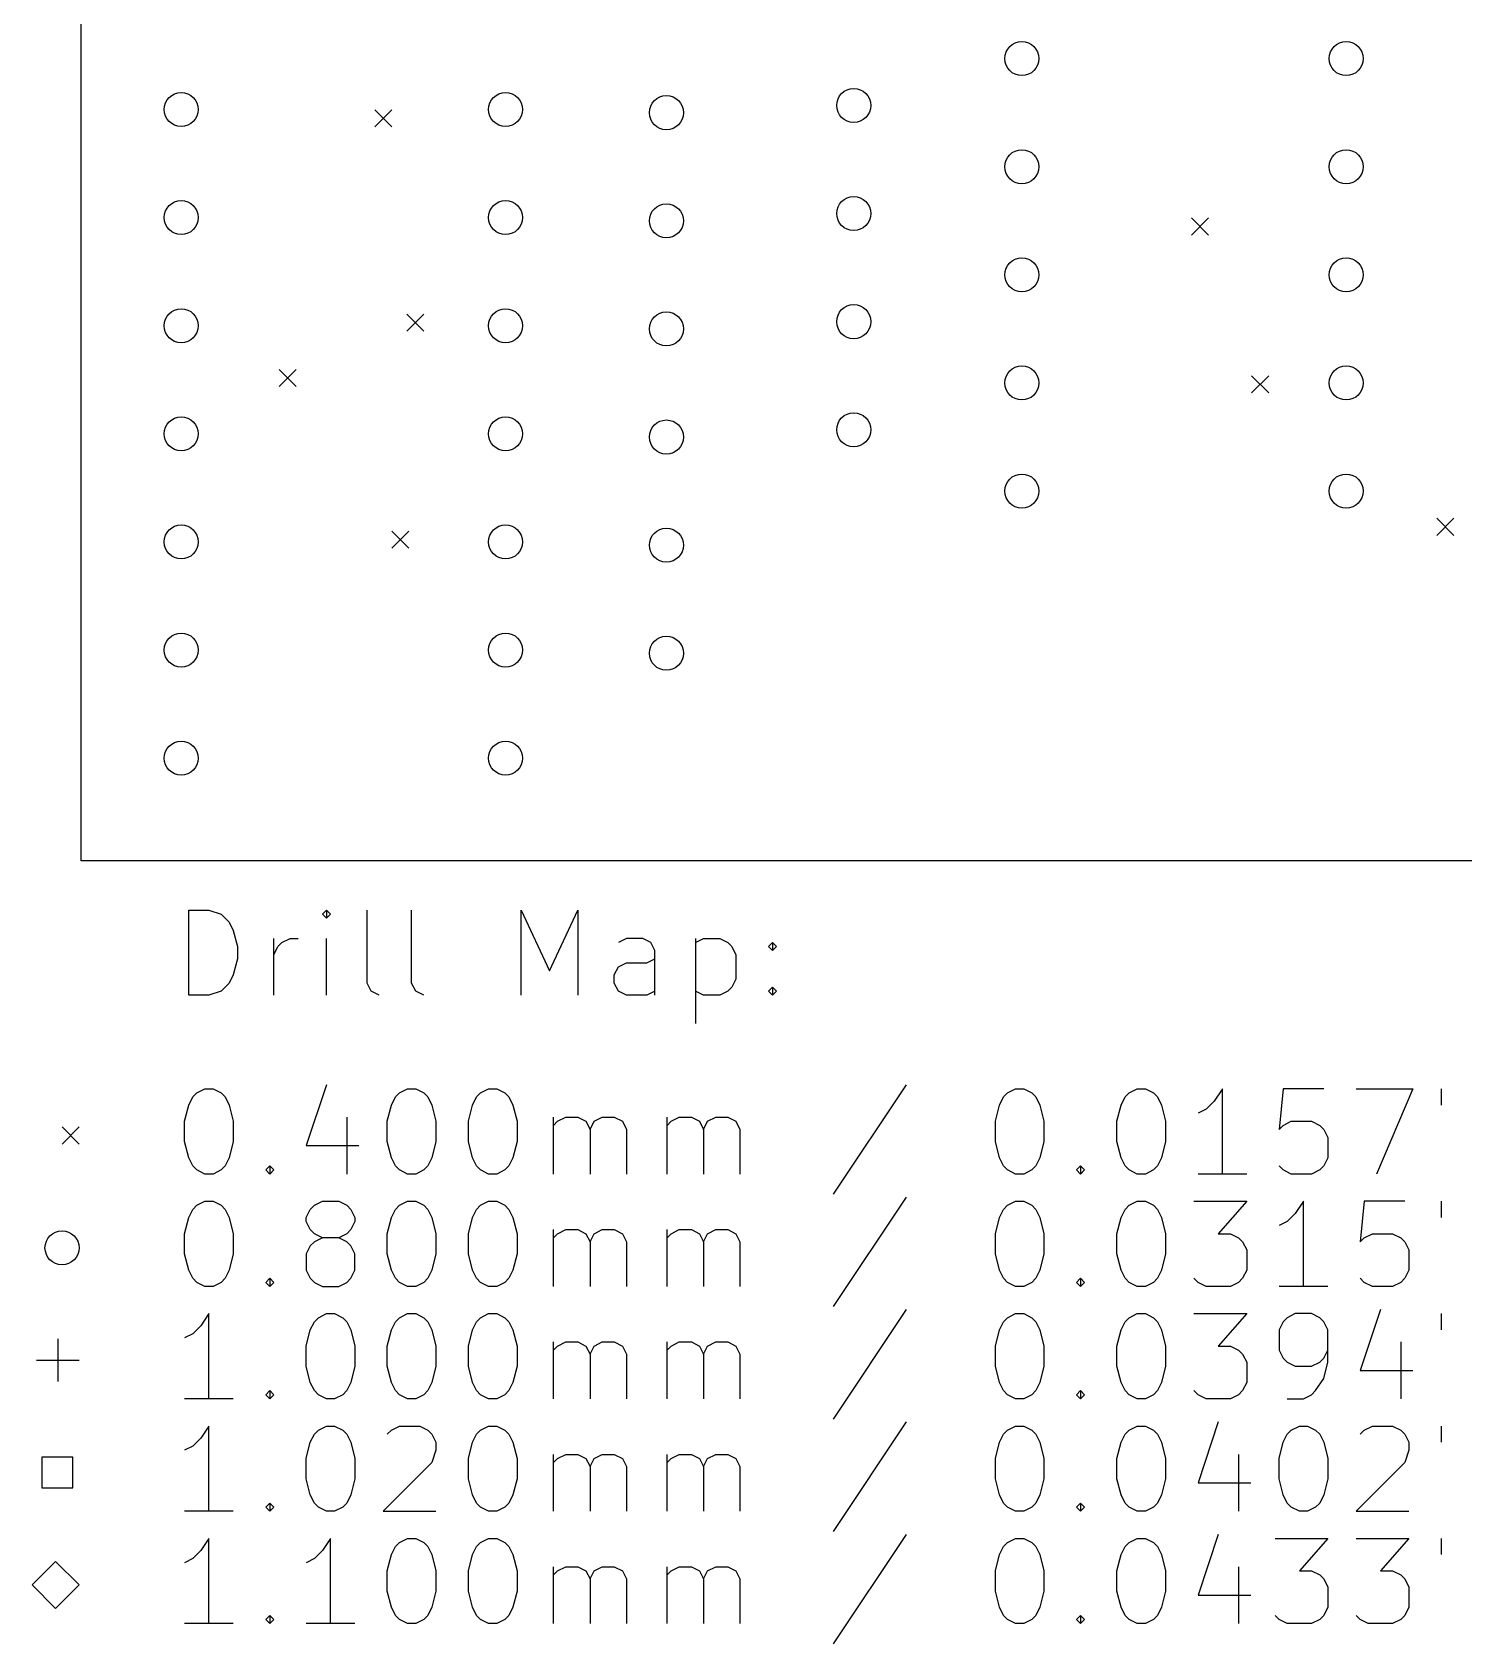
# Model space of a CAD drawing. Extents: x 79 to 212, y -156 to -79.
# Drawn here: x 78.85 to 112.48, y -155.69 to -117.83 of the extents above; entities that cross this region are included whole.
import ezdxf

# ---------------------------------------------------------------- set-up
doc = ezdxf.new("R2010")
doc.units = 0
doc.layers.add('BLACK', color=7, linetype='CONTINUOUS')

msp = doc.modelspace()

# ---------------------------------------------------------------- linework, layer by layer
at = {"layer": 'BLACK', "linetype": 'CONTINUOUS'}
for p, q in [((80, -137.3), (80, -79)), ((86.9, -119.65), (87.3, -120.05)), ((87.3, -119.65), (86.9, -120.05)), ((106.083, -122.194), (106.483, -122.594)), ((106.483, -122.194), (106.083, -122.594)), ((87.65, -124.45), (88.05, -124.85)), ((88.05, -124.45), (87.65, -124.85)), ((84.65, -125.75), (85.05, -126.15)), ((85.05, -125.75), (84.65, -126.15)), ((107.5, -125.9), (107.9, -126.3)), ((107.9, -125.9), (107.5, -126.3)), ((111.85, -129.25), (112.25, -129.65)), ((112.25, -129.25), (111.85, -129.65)), ((87.3, -129.55), (87.7, -129.95)), ((87.7, -129.55), (87.3, -129.95)), ((212.4, -137.3), (80, -137.3)), ((82.5262, -140.455), (82.5262, -138.455)), ((82.5262, -138.455), (83.0024, -138.455)), ((83.0024, -138.455), (83.2881, -138.55)), ((83.2881, -138.55), (83.4786, -138.74)), ((85.7643, -138.455), (85.669, -138.55)), ((85.669, -138.55), (85.7643, -138.645)), ((85.8595, -138.55), (85.7643, -138.455)), ((85.7643, -138.455), (85.7643, -138.645)), ((85.7643, -138.645), (85.8595, -138.55)), ((86.7167, -140.169), (86.7167, -138.455)), ((87.7643, -140.169), (87.7643, -138.455)), ((90.3357, -140.455), (90.3357, -138.455)), ((90.3357, -138.455), (91.0024, -139.883)), ((91.0024, -139.883), (91.669, -138.455)), ((91.669, -138.455), (91.669, -140.455)), ((83.4786, -138.74), (83.5738, -138.931)), ((83.5738, -138.931), (83.669, -139.312)), ((83.669, -139.312), (83.669, -139.598)), ((84.5262, -140.455), (84.5262, -139.121)), ((84.5262, -139.502), (84.6214, -139.312)), ((84.6214, -139.312), (84.7167, -139.217)), ((84.7167, -139.217), (84.9071, -139.121)), ((84.9071, -139.121), (85.0976, -139.121)), ((85.7643, -140.455), (85.7643, -139.121)), ((92.8119, -139.121), (92.6214, -139.217)), ((93.1929, -139.121), (92.8119, -139.121)), ((93.3833, -139.217), (93.1929, -139.121)), ((93.4786, -139.407), (93.3833, -139.217)), ((94.431, -139.121), (94.431, -141.121)), ((94.431, -139.217), (94.6214, -139.121)), ((94.6214, -139.121), (95.0024, -139.121)), ((95.0024, -139.121), (95.1929, -139.217)), ((95.1929, -139.217), (95.2881, -139.312)), ((95.2881, -139.312), (95.3833, -139.502)), ((96.1452, -139.312), (96.2405, -139.217)), ((96.2405, -139.407), (96.1452, -139.312)), ((96.2405, -139.217), (96.3357, -139.312)), ((96.2405, -139.217), (96.2405, -139.407)), ((96.3357, -139.312), (96.2405, -139.407)), ((83.669, -139.598), (83.5738, -139.979)), ((92.6214, -139.788), (92.8119, -139.693)), ((92.8119, -139.693), (93.2881, -139.693)), ((93.2881, -139.693), (93.4786, -139.598)), ((93.4786, -140.455), (93.4786, -139.407)), ((95.3833, -139.502), (95.3833, -140.074)), ((83.5738, -139.979), (83.4786, -140.169)), ((92.5262, -139.979), (92.6214, -139.788)), ((92.5262, -140.169), (92.5262, -139.979)), ((95.3833, -140.074), (95.2881, -140.264)), ((83.0024, -140.455), (82.5262, -140.455)), ((83.2881, -140.36), (83.0024, -140.455)), ((83.4786, -140.169), (83.2881, -140.36)), ((86.8119, -140.36), (86.7167, -140.169)), ((87.0024, -140.455), (86.8119, -140.36)), ((87.8595, -140.36), (87.7643, -140.169)), ((88.05, -140.455), (87.8595, -140.36)), ((92.6214, -140.36), (92.5262, -140.169)), ((92.8119, -140.455), (92.6214, -140.36)), ((93.2881, -140.455), (92.8119, -140.455)), ((93.4786, -140.36), (93.2881, -140.455)), ((94.6214, -140.455), (94.431, -140.36)), ((95.0024, -140.455), (94.6214, -140.455)), ((95.1929, -140.36), (95.0024, -140.455)), ((95.2881, -140.264), (95.1929, -140.36)), ((96.1452, -140.36), (96.2405, -140.264)), ((96.2405, -140.455), (96.1452, -140.36)), ((96.2405, -140.264), (96.3357, -140.36)), ((96.2405, -140.264), (96.2405, -140.455)), ((96.3357, -140.36), (96.2405, -140.455)), ((82.7167, -142.75), (82.9071, -142.655)), ((82.9071, -142.655), (83.0976, -142.655)), ((83.0976, -142.655), (83.2881, -142.75)), ((85.7643, -142.56), (85.2881, -143.988)), ((87.4786, -142.75), (87.669, -142.655)), ((87.669, -142.655), (87.8595, -142.655)), ((87.8595, -142.655), (88.05, -142.75)), ((89.3833, -142.75), (89.5738, -142.655)), ((89.5738, -142.655), (89.7643, -142.655)), ((89.7643, -142.655), (89.9548, -142.75)), ((99.3833, -142.56), (97.669, -145.131)), ((101.764, -142.75), (101.955, -142.655)), ((101.955, -142.655), (102.145, -142.655)), ((102.145, -142.655), (102.336, -142.75)), ((104.621, -142.75), (104.812, -142.655)), ((104.812, -142.655), (105.002, -142.655)), ((105.002, -142.655), (105.193, -142.75)), ((106.812, -142.655), (106.621, -142.94)), ((106.812, -144.655), (106.812, -142.655)), ((108.24, -142.655), (108.145, -143.607)), ((109.193, -142.655), (108.24, -142.655)), ((109.955, -142.655), (111.288, -142.655)), ((111.288, -142.655), (110.431, -144.655)), ((111.955, -142.655), (111.955, -143.036)), ((82.431, -143.417), (82.5262, -143.036)), ((82.5262, -143.036), (82.6214, -142.845)), ((82.6214, -142.845), (82.7167, -142.75)), ((83.2881, -142.75), (83.3833, -142.845)), ((83.3833, -142.845), (83.4786, -143.036)), ((83.4786, -143.036), (83.5738, -143.417)), ((87.1929, -143.417), (87.2881, -143.036)), ((87.2881, -143.036), (87.3833, -142.845)), ((87.3833, -142.845), (87.4786, -142.75)), ((88.05, -142.75), (88.1452, -142.845)), ((88.1452, -142.845), (88.2405, -143.036)), ((88.2405, -143.036), (88.3357, -143.417)), ((89.0976, -143.417), (89.1929, -143.036)), ((89.1929, -143.036), (89.2881, -142.845)), ((89.2881, -142.845), (89.3833, -142.75)), ((89.9548, -142.75), (90.05, -142.845)), ((90.05, -142.845), (90.1452, -143.036)), ((90.1452, -143.036), (90.2405, -143.417)), ((101.479, -143.417), (101.574, -143.036)), ((101.574, -143.036), (101.669, -142.845)), ((101.669, -142.845), (101.764, -142.75)), ((102.336, -142.75), (102.431, -142.845)), ((102.431, -142.845), (102.526, -143.036)), ((102.526, -143.036), (102.621, -143.417)), ((104.336, -143.417), (104.431, -143.036)), ((104.431, -143.036), (104.526, -142.845)), ((104.526, -142.845), (104.621, -142.75)), ((105.193, -142.75), (105.288, -142.845)), ((105.288, -142.845), (105.383, -143.036)), ((105.383, -143.036), (105.479, -143.417)), ((106.621, -142.94), (106.431, -143.131)), ((82.431, -143.893), (82.431, -143.417)), ((83.5738, -143.417), (83.5738, -143.893)), ((86.2405, -143.321), (86.2405, -144.655)), ((87.1929, -143.893), (87.1929, -143.417)), ((88.3357, -143.417), (88.3357, -143.893)), ((89.0976, -143.893), (89.0976, -143.417)), ((90.2405, -143.417), (90.2405, -143.893)), ((91.0976, -144.655), (91.0976, -143.321)), ((91.0976, -143.512), (91.1929, -143.417)), ((91.1929, -143.417), (91.3833, -143.321)), ((91.3833, -143.321), (91.669, -143.321)), ((91.669, -143.321), (91.8595, -143.417)), ((91.8595, -143.417), (91.9548, -143.607)), ((91.9548, -143.607), (92.05, -143.417)), ((92.05, -143.417), (92.2405, -143.321)), ((92.2405, -143.321), (92.5262, -143.321)), ((92.5262, -143.321), (92.7167, -143.417)), ((92.7167, -143.417), (92.8119, -143.607)), ((93.7643, -144.655), (93.7643, -143.321)), ((93.7643, -143.512), (93.8595, -143.417)), ((93.8595, -143.417), (94.05, -143.321)), ((94.05, -143.321), (94.3357, -143.321)), ((94.3357, -143.321), (94.5262, -143.417)), ((94.5262, -143.417), (94.6214, -143.607)), ((94.6214, -143.607), (94.7167, -143.417)), ((94.7167, -143.417), (94.9071, -143.321)), ((94.9071, -143.321), (95.1929, -143.321)), ((95.1929, -143.321), (95.3833, -143.417)), ((95.3833, -143.417), (95.4786, -143.607)), ((101.479, -143.893), (101.479, -143.417)), ((102.621, -143.417), (102.621, -143.893)), ((104.336, -143.893), (104.336, -143.417)), ((105.479, -143.417), (105.479, -143.893)), ((106.431, -143.131), (106.24, -143.226)), ((108.24, -143.512), (108.431, -143.417)), ((108.431, -143.417), (108.907, -143.417)), ((108.907, -143.417), (109.098, -143.512)), ((79.55, -143.55), (79.95, -143.95)), ((79.95, -143.55), (79.55, -143.95)), ((91.9548, -143.607), (91.9548, -144.655)), ((92.8119, -143.607), (92.8119, -144.655)), ((94.6214, -143.607), (94.6214, -144.655)), ((95.4786, -143.607), (95.4786, -144.655)), ((108.145, -143.607), (108.24, -143.512)), ((109.098, -143.512), (109.193, -143.607)), ((109.193, -143.607), (109.288, -143.798)), ((109.288, -143.798), (109.288, -144.274)), ((82.5262, -144.274), (82.431, -143.893)), ((83.5738, -143.893), (83.4786, -144.274)), ((85.2881, -143.988), (86.5262, -143.988)), ((87.2881, -144.274), (87.1929, -143.893)), ((88.3357, -143.893), (88.2405, -144.274)), ((89.1929, -144.274), (89.0976, -143.893)), ((90.2405, -143.893), (90.1452, -144.274)), ((101.574, -144.274), (101.479, -143.893)), ((102.621, -143.893), (102.526, -144.274)), ((104.431, -144.274), (104.336, -143.893)), ((105.479, -143.893), (105.383, -144.274)), ((82.6214, -144.464), (82.5262, -144.274)), ((82.7167, -144.56), (82.6214, -144.464)), ((82.9071, -144.655), (82.7167, -144.56)), ((83.2881, -144.56), (83.0976, -144.655)), ((83.3833, -144.464), (83.2881, -144.56)), ((83.4786, -144.274), (83.3833, -144.464)), ((84.3357, -144.56), (84.431, -144.464)), ((84.431, -144.655), (84.3357, -144.56)), ((84.431, -144.464), (84.5262, -144.56)), ((84.431, -144.464), (84.431, -144.655)), ((84.5262, -144.56), (84.431, -144.655)), ((87.3833, -144.464), (87.2881, -144.274)), ((87.4786, -144.56), (87.3833, -144.464)), ((87.669, -144.655), (87.4786, -144.56)), ((88.05, -144.56), (87.8595, -144.655)), ((88.1452, -144.464), (88.05, -144.56)), ((88.2405, -144.274), (88.1452, -144.464)), ((89.2881, -144.464), (89.1929, -144.274)), ((89.3833, -144.56), (89.2881, -144.464)), ((89.5738, -144.655), (89.3833, -144.56)), ((89.9548, -144.56), (89.7643, -144.655)), ((90.05, -144.464), (89.9548, -144.56)), ((90.1452, -144.274), (90.05, -144.464)), ((101.669, -144.464), (101.574, -144.274)), ((101.764, -144.56), (101.669, -144.464)), ((101.955, -144.655), (101.764, -144.56)), ((102.336, -144.56), (102.145, -144.655)), ((102.431, -144.464), (102.336, -144.56)), ((102.526, -144.274), (102.431, -144.464)), ((103.383, -144.56), (103.479, -144.464)), ((103.479, -144.655), (103.383, -144.56)), ((103.479, -144.464), (103.574, -144.56)), ((103.479, -144.464), (103.479, -144.655)), ((103.574, -144.56), (103.479, -144.655)), ((104.526, -144.464), (104.431, -144.274)), ((104.621, -144.56), (104.526, -144.464)), ((104.812, -144.655), (104.621, -144.56)), ((105.193, -144.56), (105.002, -144.655)), ((105.288, -144.464), (105.193, -144.56)), ((105.383, -144.274), (105.288, -144.464)), ((108.24, -144.56), (108.145, -144.464)), ((108.431, -144.655), (108.24, -144.56)), ((109.098, -144.56), (108.907, -144.655)), ((109.193, -144.464), (109.098, -144.56)), ((109.288, -144.274), (109.193, -144.464)), ((83.0976, -144.655), (82.9071, -144.655)), ((87.8595, -144.655), (87.669, -144.655)), ((89.7643, -144.655), (89.5738, -144.655)), ((102.145, -144.655), (101.955, -144.655)), ((105.002, -144.655), (104.812, -144.655)), ((107.383, -144.655), (106.24, -144.655)), ((108.907, -144.655), (108.431, -144.655)), ((82.7167, -145.39), (82.9071, -145.295)), ((82.9071, -145.295), (83.0976, -145.295)), ((83.0976, -145.295), (83.2881, -145.39)), ((85.4786, -145.39), (85.669, -145.295)), ((85.669, -145.295), (86.05, -145.295)), ((86.05, -145.295), (86.2405, -145.39)), ((87.4786, -145.39), (87.669, -145.295)), ((87.669, -145.295), (87.8595, -145.295)), ((87.8595, -145.295), (88.05, -145.39)), ((89.3833, -145.39), (89.5738, -145.295)), ((89.5738, -145.295), (89.7643, -145.295)), ((89.7643, -145.295), (89.9548, -145.39)), ((99.3833, -145.2), (97.669, -147.771)), ((101.764, -145.39), (101.955, -145.295)), ((101.955, -145.295), (102.145, -145.295)), ((102.145, -145.295), (102.336, -145.39)), ((104.621, -145.39), (104.812, -145.295)), ((104.812, -145.295), (105.002, -145.295)), ((105.002, -145.295), (105.193, -145.39)), ((106.145, -145.295), (107.383, -145.295)), ((107.383, -145.295), (106.717, -146.057)), ((108.717, -145.295), (108.526, -145.58)), ((108.717, -147.295), (108.717, -145.295)), ((110.145, -145.295), (110.05, -146.247)), ((111.098, -145.295), (110.145, -145.295)), ((111.955, -145.295), (111.955, -145.676)), ((82.431, -146.057), (82.5262, -145.676)), ((82.5262, -145.676), (82.6214, -145.485)), ((82.6214, -145.485), (82.7167, -145.39)), ((83.2881, -145.39), (83.3833, -145.485)), ((83.3833, -145.485), (83.4786, -145.676)), ((83.4786, -145.676), (83.5738, -146.057)), ((85.2881, -145.676), (85.3833, -145.485)), ((85.2881, -145.771), (85.2881, -145.676)), ((85.3833, -145.485), (85.4786, -145.39)), ((86.2405, -145.39), (86.3357, -145.485)), ((86.3357, -145.485), (86.431, -145.676)), ((86.431, -145.676), (86.431, -145.771)), ((87.1929, -146.057), (87.2881, -145.676)), ((87.2881, -145.676), (87.3833, -145.485)), ((87.3833, -145.485), (87.4786, -145.39)), ((88.05, -145.39), (88.1452, -145.485)), ((88.1452, -145.485), (88.2405, -145.676)), ((88.2405, -145.676), (88.3357, -146.057)), ((89.0976, -146.057), (89.1929, -145.676)), ((89.1929, -145.676), (89.2881, -145.485)), ((89.2881, -145.485), (89.3833, -145.39)), ((89.9548, -145.39), (90.05, -145.485)), ((90.05, -145.485), (90.1452, -145.676)), ((90.1452, -145.676), (90.2405, -146.057)), ((101.479, -146.057), (101.574, -145.676)), ((101.574, -145.676), (101.669, -145.485)), ((101.669, -145.485), (101.764, -145.39)), ((102.336, -145.39), (102.431, -145.485)), ((102.431, -145.485), (102.526, -145.676)), ((102.526, -145.676), (102.621, -146.057)), ((104.336, -146.057), (104.431, -145.676)), ((104.431, -145.676), (104.526, -145.485)), ((104.526, -145.485), (104.621, -145.39)), ((105.193, -145.39), (105.288, -145.485)), ((105.288, -145.485), (105.383, -145.676)), ((105.383, -145.676), (105.479, -146.057)), ((108.526, -145.58), (108.336, -145.771)), ((82.431, -146.533), (82.431, -146.057)), ((83.5738, -146.057), (83.5738, -146.533)), ((85.3833, -145.961), (85.2881, -145.771)), ((85.4786, -146.057), (85.3833, -145.961)), ((85.669, -146.152), (85.4786, -146.057)), ((86.2405, -146.057), (86.05, -146.152)), ((86.3357, -145.961), (86.2405, -146.057)), ((86.431, -145.771), (86.3357, -145.961)), ((87.1929, -146.533), (87.1929, -146.057)), ((88.3357, -146.057), (88.3357, -146.533)), ((89.0976, -146.533), (89.0976, -146.057)), ((90.2405, -146.057), (90.2405, -146.533)), ((91.0976, -147.295), (91.0976, -145.961)), ((91.0976, -146.152), (91.1929, -146.057)), ((91.1929, -146.057), (91.3833, -145.961)), ((91.3833, -145.961), (91.669, -145.961)), ((91.669, -145.961), (91.8595, -146.057)), ((91.8595, -146.057), (91.9548, -146.247)), ((91.9548, -146.247), (92.05, -146.057)), ((92.05, -146.057), (92.2405, -145.961)), ((92.2405, -145.961), (92.5262, -145.961)), ((92.5262, -145.961), (92.7167, -146.057)), ((92.7167, -146.057), (92.8119, -146.247)), ((93.7643, -147.295), (93.7643, -145.961)), ((93.7643, -146.152), (93.8595, -146.057)), ((93.8595, -146.057), (94.05, -145.961)), ((94.05, -145.961), (94.3357, -145.961)), ((94.3357, -145.961), (94.5262, -146.057)), ((94.5262, -146.057), (94.6214, -146.247)), ((94.6214, -146.247), (94.7167, -146.057)), ((94.7167, -146.057), (94.9071, -145.961)), ((94.9071, -145.961), (95.1929, -145.961)), ((95.1929, -145.961), (95.3833, -146.057)), ((95.3833, -146.057), (95.4786, -146.247)), ((101.479, -146.533), (101.479, -146.057)), ((102.621, -146.057), (102.621, -146.533)), ((104.336, -146.533), (104.336, -146.057)), ((105.479, -146.057), (105.479, -146.533)), ((106.717, -146.057), (107.002, -146.057)), ((107.002, -146.057), (107.193, -146.152)), ((108.336, -145.771), (108.145, -145.866)), ((110.145, -146.152), (110.336, -146.057)), ((110.336, -146.057), (110.812, -146.057)), ((110.812, -146.057), (111.002, -146.152)), ((85.3833, -146.342), (85.2881, -146.533)), ((85.4786, -146.247), (85.3833, -146.342)), ((85.669, -146.152), (85.4786, -146.247)), ((86.05, -146.152), (85.669, -146.152)), ((86.2405, -146.247), (86.05, -146.152)), ((86.3357, -146.342), (86.2405, -146.247)), ((86.431, -146.533), (86.3357, -146.342)), ((91.9548, -146.247), (91.9548, -147.295)), ((92.8119, -146.247), (92.8119, -147.295)), ((94.6214, -146.247), (94.6214, -147.295)), ((95.4786, -146.247), (95.4786, -147.295)), ((107.193, -146.152), (107.288, -146.247)), ((107.288, -146.247), (107.383, -146.438)), ((107.383, -146.438), (107.383, -146.914)), ((110.05, -146.247), (110.145, -146.152)), ((111.002, -146.152), (111.098, -146.247)), ((111.098, -146.247), (111.193, -146.438)), ((111.193, -146.438), (111.193, -146.914)), ((82.5262, -146.914), (82.431, -146.533)), ((83.5738, -146.533), (83.4786, -146.914)), ((85.2881, -146.533), (85.2881, -146.914)), ((86.431, -146.914), (86.431, -146.533)), ((87.2881, -146.914), (87.1929, -146.533)), ((88.3357, -146.533), (88.2405, -146.914)), ((89.1929, -146.914), (89.0976, -146.533)), ((90.2405, -146.533), (90.1452, -146.914)), ((101.574, -146.914), (101.479, -146.533)), ((102.621, -146.533), (102.526, -146.914)), ((104.431, -146.914), (104.336, -146.533)), ((105.479, -146.533), (105.383, -146.914)), ((82.6214, -147.104), (82.5262, -146.914)), ((82.7167, -147.2), (82.6214, -147.104)), ((82.9071, -147.295), (82.7167, -147.2)), ((83.2881, -147.2), (83.0976, -147.295)), ((83.3833, -147.104), (83.2881, -147.2)), ((83.4786, -146.914), (83.3833, -147.104)), ((84.3357, -147.2), (84.431, -147.104)), ((84.431, -147.295), (84.3357, -147.2)), ((84.431, -147.104), (84.5262, -147.2)), ((84.431, -147.104), (84.431, -147.295)), ((84.5262, -147.2), (84.431, -147.295)), ((85.2881, -146.914), (85.3833, -147.104)), ((85.3833, -147.104), (85.4786, -147.2)), ((85.4786, -147.2), (85.669, -147.295)), ((86.05, -147.295), (86.2405, -147.2)), ((86.2405, -147.2), (86.3357, -147.104)), ((86.3357, -147.104), (86.431, -146.914)), ((87.3833, -147.104), (87.2881, -146.914)), ((87.4786, -147.2), (87.3833, -147.104)), ((87.669, -147.295), (87.4786, -147.2)), ((88.05, -147.2), (87.8595, -147.295)), ((88.1452, -147.104), (88.05, -147.2)), ((88.2405, -146.914), (88.1452, -147.104)), ((89.2881, -147.104), (89.1929, -146.914)), ((89.3833, -147.2), (89.2881, -147.104)), ((89.5738, -147.295), (89.3833, -147.2)), ((89.9548, -147.2), (89.7643, -147.295)), ((90.05, -147.104), (89.9548, -147.2)), ((90.1452, -146.914), (90.05, -147.104)), ((101.669, -147.104), (101.574, -146.914)), ((101.764, -147.2), (101.669, -147.104)), ((101.955, -147.295), (101.764, -147.2)), ((102.336, -147.2), (102.145, -147.295)), ((102.431, -147.104), (102.336, -147.2)), ((102.526, -146.914), (102.431, -147.104)), ((103.383, -147.2), (103.479, -147.104)), ((103.479, -147.295), (103.383, -147.2)), ((103.479, -147.104), (103.574, -147.2)), ((103.479, -147.104), (103.479, -147.295)), ((103.574, -147.2), (103.479, -147.295)), ((104.526, -147.104), (104.431, -146.914)), ((104.621, -147.2), (104.526, -147.104)), ((104.812, -147.295), (104.621, -147.2)), ((105.193, -147.2), (105.002, -147.295)), ((105.288, -147.104), (105.193, -147.2)), ((105.383, -146.914), (105.288, -147.104)), ((106.24, -147.2), (106.145, -147.104)), ((106.431, -147.295), (106.24, -147.2)), ((107.193, -147.2), (107.002, -147.295)), ((107.288, -147.104), (107.193, -147.2)), ((107.383, -146.914), (107.288, -147.104)), ((110.145, -147.2), (110.05, -147.104)), ((110.336, -147.295), (110.145, -147.2)), ((111.002, -147.2), (110.812, -147.295)), ((111.098, -147.104), (111.002, -147.2)), ((111.193, -146.914), (111.098, -147.104)), ((83.0976, -147.295), (82.9071, -147.295)), ((85.669, -147.295), (86.05, -147.295)), ((87.8595, -147.295), (87.669, -147.295)), ((89.7643, -147.295), (89.5738, -147.295)), ((102.145, -147.295), (101.955, -147.295)), ((105.002, -147.295), (104.812, -147.295)), ((107.002, -147.295), (106.431, -147.295)), ((109.288, -147.295), (108.145, -147.295)), ((110.812, -147.295), (110.336, -147.295)), ((83.0024, -147.935), (82.8119, -148.22)), ((83.0024, -149.935), (83.0024, -147.935)), ((85.4786, -148.125), (85.5738, -148.03)), ((85.5738, -148.03), (85.7643, -147.935)), ((85.7643, -147.935), (85.9548, -147.935)), ((85.9548, -147.935), (86.1452, -148.03)), ((86.1452, -148.03), (86.2405, -148.125)), ((87.3833, -148.125), (87.4786, -148.03)), ((87.4786, -148.03), (87.669, -147.935)), ((87.669, -147.935), (87.8595, -147.935)), ((87.8595, -147.935), (88.05, -148.03)), ((88.05, -148.03), (88.1452, -148.125)), ((89.2881, -148.125), (89.3833, -148.03)), ((89.3833, -148.03), (89.5738, -147.935)), ((89.5738, -147.935), (89.7643, -147.935)), ((89.7643, -147.935), (89.9548, -148.03)), ((89.9548, -148.03), (90.05, -148.125)), ((99.3833, -147.84), (97.669, -150.411)), ((101.669, -148.125), (101.764, -148.03)), ((101.764, -148.03), (101.955, -147.935)), ((101.955, -147.935), (102.145, -147.935)), ((102.145, -147.935), (102.336, -148.03)), ((102.336, -148.03), (102.431, -148.125)), ((104.526, -148.125), (104.621, -148.03)), ((104.621, -148.03), (104.812, -147.935)), ((104.812, -147.935), (105.002, -147.935)), ((105.002, -147.935), (105.193, -148.03)), ((105.193, -148.03), (105.288, -148.125)), ((106.145, -147.935), (107.383, -147.935)), ((107.383, -147.935), (106.717, -148.697)), ((108.336, -148.03), (108.24, -148.125)), ((108.526, -147.935), (108.336, -148.03)), ((108.907, -147.935), (108.526, -147.935)), ((109.098, -148.03), (108.907, -147.935)), ((109.193, -148.125), (109.098, -148.03)), ((110.526, -147.84), (110.05, -149.268)), ((111.955, -147.935), (111.955, -148.316)), ((82.6214, -148.411), (82.431, -148.506)), ((82.8119, -148.22), (82.6214, -148.411)), ((85.2881, -148.697), (85.3833, -148.316)), ((85.3833, -148.316), (85.4786, -148.125)), ((86.2405, -148.125), (86.3357, -148.316)), ((86.3357, -148.316), (86.431, -148.697)), ((87.1929, -148.697), (87.2881, -148.316)), ((87.2881, -148.316), (87.3833, -148.125)), ((88.1452, -148.125), (88.2405, -148.316)), ((88.2405, -148.316), (88.3357, -148.697)), ((89.0976, -148.697), (89.1929, -148.316)), ((89.1929, -148.316), (89.2881, -148.125)), ((90.05, -148.125), (90.1452, -148.316)), ((90.1452, -148.316), (90.2405, -148.697)), ((101.479, -148.697), (101.574, -148.316)), ((101.574, -148.316), (101.669, -148.125)), ((102.431, -148.125), (102.526, -148.316)), ((102.526, -148.316), (102.621, -148.697)), ((104.336, -148.697), (104.431, -148.316)), ((104.431, -148.316), (104.526, -148.125)), ((105.288, -148.125), (105.383, -148.316)), ((105.383, -148.316), (105.479, -148.697)), ((108.24, -148.125), (108.145, -148.316)), ((108.145, -148.316), (108.145, -148.792)), ((109.288, -148.316), (109.193, -148.125)), ((109.288, -149.078), (109.288, -148.316)), ((79.45, -148.53), (79.45, -149.53)), ((85.2881, -149.173), (85.2881, -148.697)), ((86.431, -148.697), (86.431, -149.173)), ((87.1929, -149.173), (87.1929, -148.697)), ((88.3357, -148.697), (88.3357, -149.173)), ((89.0976, -149.173), (89.0976, -148.697)), ((90.2405, -148.697), (90.2405, -149.173)), ((91.0976, -149.935), (91.0976, -148.601)), ((91.0976, -148.792), (91.1929, -148.697)), ((91.1929, -148.697), (91.3833, -148.601)), ((91.3833, -148.601), (91.669, -148.601)), ((91.669, -148.601), (91.8595, -148.697)), ((91.8595, -148.697), (91.9548, -148.887)), ((91.9548, -148.887), (92.05, -148.697)), ((92.05, -148.697), (92.2405, -148.601)), ((92.2405, -148.601), (92.5262, -148.601)), ((92.5262, -148.601), (92.7167, -148.697)), ((92.7167, -148.697), (92.8119, -148.887)), ((93.7643, -149.935), (93.7643, -148.601)), ((93.7643, -148.792), (93.8595, -148.697)), ((93.8595, -148.697), (94.05, -148.601)), ((94.05, -148.601), (94.3357, -148.601)), ((94.3357, -148.601), (94.5262, -148.697)), ((94.5262, -148.697), (94.6214, -148.887)), ((94.6214, -148.887), (94.7167, -148.697)), ((94.7167, -148.697), (94.9071, -148.601)), ((94.9071, -148.601), (95.1929, -148.601)), ((95.1929, -148.601), (95.3833, -148.697)), ((95.3833, -148.697), (95.4786, -148.887)), ((101.479, -149.173), (101.479, -148.697)), ((102.621, -148.697), (102.621, -149.173)), ((104.336, -149.173), (104.336, -148.697)), ((105.479, -148.697), (105.479, -149.173)), ((106.717, -148.697), (107.002, -148.697)), ((107.002, -148.697), (107.193, -148.792)), ((107.193, -148.792), (107.288, -148.887)), ((108.145, -148.792), (108.24, -148.982)), ((109.193, -148.982), (109.288, -148.792)), ((111.002, -148.601), (111.002, -149.935)), ((78.95, -149.03), (79.95, -149.03)), ((91.9548, -148.887), (91.9548, -149.935)), ((92.8119, -148.887), (92.8119, -149.935)), ((94.6214, -148.887), (94.6214, -149.935)), ((95.4786, -148.887), (95.4786, -149.935)), ((107.288, -148.887), (107.383, -149.078)), ((107.383, -149.078), (107.383, -149.554)), ((108.24, -148.982), (108.336, -149.078)), ((108.336, -149.078), (108.526, -149.173)), ((108.907, -149.173), (109.098, -149.078)), ((109.098, -149.078), (109.193, -148.982)), ((109.193, -149.459), (109.288, -149.078)), ((85.3833, -149.554), (85.2881, -149.173)), ((86.431, -149.173), (86.3357, -149.554)), ((87.2881, -149.554), (87.1929, -149.173)), ((88.3357, -149.173), (88.2405, -149.554)), ((89.1929, -149.554), (89.0976, -149.173)), ((90.2405, -149.173), (90.1452, -149.554)), ((101.574, -149.554), (101.479, -149.173)), ((102.621, -149.173), (102.526, -149.554)), ((104.431, -149.554), (104.336, -149.173)), ((105.479, -149.173), (105.383, -149.554)), ((108.526, -149.173), (108.907, -149.173)), ((109.002, -149.744), (109.193, -149.459)), ((110.05, -149.268), (111.288, -149.268)), ((84.3357, -149.84), (84.431, -149.744)), ((84.431, -149.935), (84.3357, -149.84)), ((84.431, -149.744), (84.5262, -149.84)), ((84.431, -149.744), (84.431, -149.935)), ((84.5262, -149.84), (84.431, -149.935)), ((85.4786, -149.744), (85.3833, -149.554)), ((85.5738, -149.84), (85.4786, -149.744)), ((85.7643, -149.935), (85.5738, -149.84)), ((86.1452, -149.84), (85.9548, -149.935)), ((86.2405, -149.744), (86.1452, -149.84)), ((86.3357, -149.554), (86.2405, -149.744)), ((87.3833, -149.744), (87.2881, -149.554)), ((87.4786, -149.84), (87.3833, -149.744)), ((87.669, -149.935), (87.4786, -149.84)), ((88.05, -149.84), (87.8595, -149.935)), ((88.1452, -149.744), (88.05, -149.84)), ((88.2405, -149.554), (88.1452, -149.744)), ((89.2881, -149.744), (89.1929, -149.554)), ((89.3833, -149.84), (89.2881, -149.744)), ((89.5738, -149.935), (89.3833, -149.84)), ((89.9548, -149.84), (89.7643, -149.935)), ((90.05, -149.744), (89.9548, -149.84)), ((90.1452, -149.554), (90.05, -149.744)), ((101.669, -149.744), (101.574, -149.554)), ((101.764, -149.84), (101.669, -149.744)), ((101.955, -149.935), (101.764, -149.84)), ((102.336, -149.84), (102.145, -149.935)), ((102.431, -149.744), (102.336, -149.84)), ((102.526, -149.554), (102.431, -149.744)), ((103.383, -149.84), (103.479, -149.744)), ((103.479, -149.935), (103.383, -149.84)), ((103.479, -149.744), (103.574, -149.84)), ((103.479, -149.744), (103.479, -149.935)), ((103.574, -149.84), (103.479, -149.935)), ((104.526, -149.744), (104.431, -149.554)), ((104.621, -149.84), (104.526, -149.744)), ((104.812, -149.935), (104.621, -149.84)), ((105.193, -149.84), (105.002, -149.935)), ((105.288, -149.744), (105.193, -149.84)), ((105.383, -149.554), (105.288, -149.744)), ((106.24, -149.84), (106.145, -149.744)), ((106.431, -149.935), (106.24, -149.84)), ((107.193, -149.84), (107.002, -149.935)), ((107.288, -149.744), (107.193, -149.84)), ((107.383, -149.554), (107.288, -149.744)), ((108.717, -149.935), (108.907, -149.84)), ((108.907, -149.84), (109.002, -149.744)), ((83.5738, -149.935), (82.431, -149.935)), ((85.9548, -149.935), (85.7643, -149.935)), ((87.8595, -149.935), (87.669, -149.935)), ((89.7643, -149.935), (89.5738, -149.935)), ((102.145, -149.935), (101.955, -149.935)), ((105.002, -149.935), (104.812, -149.935)), ((107.002, -149.935), (106.431, -149.935)), ((108.336, -149.935), (108.717, -149.935)), ((83.0024, -150.575), (82.8119, -150.86)), ((83.0024, -152.575), (83.0024, -150.575)), ((85.4786, -150.765), (85.5738, -150.67)), ((85.5738, -150.67), (85.7643, -150.575)), ((85.7643, -150.575), (85.9548, -150.575)), ((85.9548, -150.575), (86.1452, -150.67)), ((86.1452, -150.67), (86.2405, -150.765)), ((87.1929, -150.765), (87.2881, -150.67)), ((87.2881, -150.67), (87.4786, -150.575)), ((87.4786, -150.575), (87.9548, -150.575)), ((87.9548, -150.575), (88.1452, -150.67)), ((88.1452, -150.67), (88.2405, -150.765)), ((89.2881, -150.765), (89.3833, -150.67)), ((89.3833, -150.67), (89.5738, -150.575)), ((89.5738, -150.575), (89.7643, -150.575)), ((89.7643, -150.575), (89.9548, -150.67)), ((89.9548, -150.67), (90.05, -150.765)), ((99.3833, -150.48), (97.669, -153.051)), ((101.669, -150.765), (101.764, -150.67)), ((101.764, -150.67), (101.955, -150.575)), ((101.955, -150.575), (102.145, -150.575)), ((102.145, -150.575), (102.336, -150.67)), ((102.336, -150.67), (102.431, -150.765)), ((104.526, -150.765), (104.621, -150.67)), ((104.621, -150.67), (104.812, -150.575)), ((104.812, -150.575), (105.002, -150.575)), ((105.002, -150.575), (105.193, -150.67)), ((105.193, -150.67), (105.288, -150.765)), ((106.717, -150.48), (106.24, -151.908)), ((108.336, -150.765), (108.431, -150.67)), ((108.431, -150.67), (108.621, -150.575)), ((108.621, -150.575), (108.812, -150.575)), ((108.812, -150.575), (109.002, -150.67)), ((109.002, -150.67), (109.098, -150.765)), ((110.05, -150.765), (110.145, -150.67)), ((110.145, -150.67), (110.336, -150.575)), ((110.336, -150.575), (110.812, -150.575)), ((110.812, -150.575), (111.002, -150.67)), ((111.002, -150.67), (111.098, -150.765)), ((111.955, -150.575), (111.955, -150.956)), ((82.6214, -151.051), (82.431, -151.146)), ((82.8119, -150.86), (82.6214, -151.051)), ((85.2881, -151.337), (85.3833, -150.956)), ((85.3833, -150.956), (85.4786, -150.765)), ((86.2405, -150.765), (86.3357, -150.956)), ((86.3357, -150.956), (86.431, -151.337)), ((88.2405, -150.765), (88.3357, -150.956)), ((88.3357, -150.956), (88.3357, -151.146)), ((89.0976, -151.337), (89.1929, -150.956)), ((89.1929, -150.956), (89.2881, -150.765)), ((90.05, -150.765), (90.1452, -150.956)), ((90.1452, -150.956), (90.2405, -151.337)), ((101.479, -151.337), (101.574, -150.956)), ((101.574, -150.956), (101.669, -150.765)), ((102.431, -150.765), (102.526, -150.956)), ((102.526, -150.956), (102.621, -151.337)), ((104.336, -151.337), (104.431, -150.956)), ((104.431, -150.956), (104.526, -150.765)), ((105.288, -150.765), (105.383, -150.956)), ((105.383, -150.956), (105.479, -151.337)), ((108.145, -151.337), (108.24, -150.956)), ((108.24, -150.956), (108.336, -150.765)), ((109.098, -150.765), (109.193, -150.956)), ((109.193, -150.956), (109.288, -151.337)), ((111.098, -150.765), (111.193, -150.956)), ((111.193, -150.956), (111.193, -151.146)), ((79.8006, -151.309), (79.0794, -151.309)), ((79.0794, -151.309), (79.0794, -152.031)), ((79.8006, -152.031), (79.8006, -151.309)), ((85.2881, -151.813), (85.2881, -151.337)), ((86.431, -151.337), (86.431, -151.813)), ((88.2405, -151.432), (87.0976, -152.575)), ((88.3357, -151.146), (88.2405, -151.432)), ((89.0976, -151.813), (89.0976, -151.337)), ((90.2405, -151.337), (90.2405, -151.813)), ((91.0976, -152.575), (91.0976, -151.241)), ((91.0976, -151.432), (91.1929, -151.337)), ((91.1929, -151.337), (91.3833, -151.241)), ((91.3833, -151.241), (91.669, -151.241)), ((91.669, -151.241), (91.8595, -151.337)), ((91.8595, -151.337), (91.9548, -151.527)), ((91.9548, -151.527), (92.05, -151.337)), ((92.05, -151.337), (92.2405, -151.241)), ((92.2405, -151.241), (92.5262, -151.241)), ((92.5262, -151.241), (92.7167, -151.337)), ((92.7167, -151.337), (92.8119, -151.527)), ((93.7643, -152.575), (93.7643, -151.241)), ((93.7643, -151.432), (93.8595, -151.337)), ((93.8595, -151.337), (94.05, -151.241)), ((94.05, -151.241), (94.3357, -151.241)), ((94.3357, -151.241), (94.5262, -151.337)), ((94.5262, -151.337), (94.6214, -151.527)), ((94.6214, -151.527), (94.7167, -151.337)), ((94.7167, -151.337), (94.9071, -151.241)), ((94.9071, -151.241), (95.1929, -151.241)), ((95.1929, -151.241), (95.3833, -151.337)), ((95.3833, -151.337), (95.4786, -151.527)), ((101.479, -151.813), (101.479, -151.337)), ((102.621, -151.337), (102.621, -151.813)), ((104.336, -151.813), (104.336, -151.337)), ((105.479, -151.337), (105.479, -151.813)), ((107.193, -151.241), (107.193, -152.575)), ((108.145, -151.813), (108.145, -151.337)), ((109.288, -151.337), (109.288, -151.813)), ((111.098, -151.432), (109.955, -152.575)), ((111.193, -151.146), (111.098, -151.432)), ((85.3833, -152.194), (85.2881, -151.813)), ((86.431, -151.813), (86.3357, -152.194)), ((89.1929, -152.194), (89.0976, -151.813)), ((90.2405, -151.813), (90.1452, -152.194)), ((91.9548, -151.527), (91.9548, -152.575)), ((92.8119, -151.527), (92.8119, -152.575)), ((94.6214, -151.527), (94.6214, -152.575)), ((95.4786, -151.527), (95.4786, -152.575)), ((101.574, -152.194), (101.479, -151.813)), ((102.621, -151.813), (102.526, -152.194)), ((104.431, -152.194), (104.336, -151.813)), ((105.479, -151.813), (105.383, -152.194)), ((108.24, -152.194), (108.145, -151.813)), ((109.288, -151.813), (109.193, -152.194)), ((79.0794, -152.031), (79.8006, -152.031)), ((85.4786, -152.384), (85.3833, -152.194)), ((86.3357, -152.194), (86.2405, -152.384)), ((89.2881, -152.384), (89.1929, -152.194)), ((90.1452, -152.194), (90.05, -152.384)), ((101.669, -152.384), (101.574, -152.194)), ((102.526, -152.194), (102.431, -152.384)), ((104.526, -152.384), (104.431, -152.194)), ((105.383, -152.194), (105.288, -152.384)), ((106.24, -151.908), (107.479, -151.908)), ((108.336, -152.384), (108.24, -152.194)), ((109.193, -152.194), (109.098, -152.384)), ((83.5738, -152.575), (82.431, -152.575)), ((84.3357, -152.48), (84.431, -152.384)), ((84.431, -152.575), (84.3357, -152.48)), ((84.431, -152.384), (84.5262, -152.48)), ((84.431, -152.384), (84.431, -152.575)), ((84.5262, -152.48), (84.431, -152.575)), ((85.5738, -152.48), (85.4786, -152.384)), ((85.7643, -152.575), (85.5738, -152.48)), ((85.9548, -152.575), (85.7643, -152.575)), ((86.1452, -152.48), (85.9548, -152.575)), ((86.2405, -152.384), (86.1452, -152.48)), ((87.0976, -152.575), (88.3357, -152.575)), ((89.3833, -152.48), (89.2881, -152.384)), ((89.5738, -152.575), (89.3833, -152.48)), ((89.7643, -152.575), (89.5738, -152.575)), ((89.9548, -152.48), (89.7643, -152.575)), ((90.05, -152.384), (89.9548, -152.48)), ((101.764, -152.48), (101.669, -152.384)), ((101.955, -152.575), (101.764, -152.48)), ((102.145, -152.575), (101.955, -152.575)), ((102.336, -152.48), (102.145, -152.575)), ((102.431, -152.384), (102.336, -152.48)), ((103.383, -152.48), (103.479, -152.384)), ((103.479, -152.575), (103.383, -152.48)), ((103.479, -152.384), (103.574, -152.48)), ((103.479, -152.384), (103.479, -152.575)), ((103.574, -152.48), (103.479, -152.575)), ((104.621, -152.48), (104.526, -152.384)), ((104.812, -152.575), (104.621, -152.48)), ((105.002, -152.575), (104.812, -152.575)), ((105.193, -152.48), (105.002, -152.575)), ((105.288, -152.384), (105.193, -152.48)), ((108.431, -152.48), (108.336, -152.384)), ((108.621, -152.575), (108.431, -152.48)), ((108.812, -152.575), (108.621, -152.575)), ((109.002, -152.48), (108.812, -152.575)), ((109.098, -152.384), (109.002, -152.48)), ((109.955, -152.575), (111.193, -152.575)), ((83.0024, -153.215), (82.8119, -153.5)), ((83.0024, -155.215), (83.0024, -153.215)), ((85.8595, -153.215), (85.669, -153.5)), ((85.8595, -155.215), (85.8595, -153.215)), ((87.3833, -153.405), (87.4786, -153.31)), ((87.4786, -153.31), (87.669, -153.215)), ((87.669, -153.215), (87.8595, -153.215)), ((87.8595, -153.215), (88.05, -153.31)), ((88.05, -153.31), (88.1452, -153.405)), ((89.2881, -153.405), (89.3833, -153.31)), ((89.3833, -153.31), (89.5738, -153.215)), ((89.5738, -153.215), (89.7643, -153.215)), ((89.7643, -153.215), (89.9548, -153.31)), ((89.9548, -153.31), (90.05, -153.405)), ((99.3833, -153.12), (97.669, -155.691)), ((101.669, -153.405), (101.764, -153.31)), ((101.764, -153.31), (101.955, -153.215)), ((101.955, -153.215), (102.145, -153.215)), ((102.145, -153.215), (102.336, -153.31)), ((102.336, -153.31), (102.431, -153.405)), ((104.526, -153.405), (104.621, -153.31)), ((104.621, -153.31), (104.812, -153.215)), ((104.812, -153.215), (105.002, -153.215)), ((105.002, -153.215), (105.193, -153.31)), ((105.193, -153.31), (105.288, -153.405)), ((106.717, -153.12), (106.24, -154.548)), ((108.05, -153.215), (109.288, -153.215)), ((109.288, -153.215), (108.621, -153.977)), ((109.955, -153.215), (111.193, -153.215)), ((111.193, -153.215), (110.526, -153.977)), ((111.955, -153.215), (111.955, -153.596)), ((82.6214, -153.691), (82.431, -153.786)), ((82.8119, -153.5), (82.6214, -153.691)), ((85.4786, -153.691), (85.2881, -153.786)), ((85.669, -153.5), (85.4786, -153.691)), ((87.1929, -153.977), (87.2881, -153.596)), ((87.2881, -153.596), (87.3833, -153.405)), ((88.1452, -153.405), (88.2405, -153.596)), ((88.2405, -153.596), (88.3357, -153.977)), ((89.0976, -153.977), (89.1929, -153.596)), ((89.1929, -153.596), (89.2881, -153.405)), ((90.05, -153.405), (90.1452, -153.596)), ((90.1452, -153.596), (90.2405, -153.977)), ((101.479, -153.977), (101.574, -153.596)), ((101.574, -153.596), (101.669, -153.405)), ((102.431, -153.405), (102.526, -153.596)), ((102.526, -153.596), (102.621, -153.977)), ((104.336, -153.977), (104.431, -153.596)), ((104.431, -153.596), (104.526, -153.405)), ((105.288, -153.405), (105.383, -153.596)), ((105.383, -153.596), (105.479, -153.977)), ((79.4, -153.76), (78.85, -154.31)), ((79.95, -154.31), (79.4, -153.76)), ((87.1929, -154.453), (87.1929, -153.977)), ((88.3357, -153.977), (88.3357, -154.453)), ((89.0976, -154.453), (89.0976, -153.977)), ((90.2405, -153.977), (90.2405, -154.453)), ((91.0976, -155.215), (91.0976, -153.881)), ((91.0976, -154.072), (91.1929, -153.977)), ((91.1929, -153.977), (91.3833, -153.881)), ((91.3833, -153.881), (91.669, -153.881)), ((91.669, -153.881), (91.8595, -153.977)), ((91.8595, -153.977), (91.9548, -154.167)), ((91.9548, -154.167), (92.05, -153.977)), ((92.05, -153.977), (92.2405, -153.881)), ((92.2405, -153.881), (92.5262, -153.881)), ((92.5262, -153.881), (92.7167, -153.977)), ((92.7167, -153.977), (92.8119, -154.167)), ((93.7643, -155.215), (93.7643, -153.881)), ((93.7643, -154.072), (93.8595, -153.977)), ((93.8595, -153.977), (94.05, -153.881)), ((94.05, -153.881), (94.3357, -153.881)), ((94.3357, -153.881), (94.5262, -153.977)), ((94.5262, -153.977), (94.6214, -154.167)), ((94.6214, -154.167), (94.7167, -153.977)), ((94.7167, -153.977), (94.9071, -153.881)), ((94.9071, -153.881), (95.1929, -153.881)), ((95.1929, -153.881), (95.3833, -153.977)), ((95.3833, -153.977), (95.4786, -154.167)), ((101.479, -154.453), (101.479, -153.977)), ((102.621, -153.977), (102.621, -154.453)), ((104.336, -154.453), (104.336, -153.977)), ((105.479, -153.977), (105.479, -154.453)), ((107.193, -153.881), (107.193, -155.215)), ((108.621, -153.977), (108.907, -153.977)), ((108.907, -153.977), (109.098, -154.072)), ((109.098, -154.072), (109.193, -154.167)), ((110.526, -153.977), (110.812, -153.977)), ((110.812, -153.977), (111.002, -154.072)), ((111.002, -154.072), (111.098, -154.167)), ((78.85, -154.31), (79.4, -154.86)), ((79.4, -154.86), (79.95, -154.31)), ((87.2881, -154.834), (87.1929, -154.453)), ((88.3357, -154.453), (88.2405, -154.834)), ((89.1929, -154.834), (89.0976, -154.453)), ((90.2405, -154.453), (90.1452, -154.834)), ((91.9548, -154.167), (91.9548, -155.215)), ((92.8119, -154.167), (92.8119, -155.215)), ((94.6214, -154.167), (94.6214, -155.215)), ((95.4786, -154.167), (95.4786, -155.215)), ((101.574, -154.834), (101.479, -154.453)), ((102.621, -154.453), (102.526, -154.834)), ((104.431, -154.834), (104.336, -154.453)), ((105.479, -154.453), (105.383, -154.834)), ((109.193, -154.167), (109.288, -154.358)), ((109.288, -154.358), (109.288, -154.834)), ((111.098, -154.167), (111.193, -154.358)), ((111.193, -154.358), (111.193, -154.834)), ((87.3833, -155.024), (87.2881, -154.834)), ((88.2405, -154.834), (88.1452, -155.024)), ((89.2881, -155.024), (89.1929, -154.834)), ((90.1452, -154.834), (90.05, -155.024)), ((101.669, -155.024), (101.574, -154.834)), ((102.526, -154.834), (102.431, -155.024)), ((104.526, -155.024), (104.431, -154.834)), ((105.383, -154.834), (105.288, -155.024)), ((106.24, -154.548), (107.479, -154.548)), ((109.288, -154.834), (109.193, -155.024)), ((111.193, -154.834), (111.098, -155.024)), ((83.5738, -155.215), (82.431, -155.215)), ((84.3357, -155.12), (84.431, -155.024)), ((84.431, -155.215), (84.3357, -155.12)), ((84.431, -155.024), (84.5262, -155.12)), ((84.431, -155.024), (84.431, -155.215)), ((84.5262, -155.12), (84.431, -155.215)), ((86.431, -155.215), (85.2881, -155.215)), ((87.4786, -155.12), (87.3833, -155.024)), ((87.669, -155.215), (87.4786, -155.12)), ((87.8595, -155.215), (87.669, -155.215)), ((88.05, -155.12), (87.8595, -155.215)), ((88.1452, -155.024), (88.05, -155.12)), ((89.3833, -155.12), (89.2881, -155.024)), ((89.5738, -155.215), (89.3833, -155.12)), ((89.7643, -155.215), (89.5738, -155.215)), ((89.9548, -155.12), (89.7643, -155.215)), ((90.05, -155.024), (89.9548, -155.12)), ((101.764, -155.12), (101.669, -155.024)), ((101.955, -155.215), (101.764, -155.12)), ((102.145, -155.215), (101.955, -155.215)), ((102.336, -155.12), (102.145, -155.215)), ((102.431, -155.024), (102.336, -155.12)), ((103.383, -155.12), (103.479, -155.024)), ((103.479, -155.215), (103.383, -155.12)), ((103.479, -155.024), (103.574, -155.12)), ((103.479, -155.024), (103.479, -155.215)), ((103.574, -155.12), (103.479, -155.215)), ((104.621, -155.12), (104.526, -155.024)), ((104.812, -155.215), (104.621, -155.12)), ((105.002, -155.215), (104.812, -155.215)), ((105.193, -155.12), (105.002, -155.215)), ((105.288, -155.024), (105.193, -155.12)), ((108.145, -155.12), (108.05, -155.024)), ((108.336, -155.215), (108.145, -155.12)), ((108.907, -155.215), (108.336, -155.215)), ((109.098, -155.12), (108.907, -155.215)), ((109.193, -155.024), (109.098, -155.12)), ((110.05, -155.12), (109.955, -155.024)), ((110.24, -155.215), (110.05, -155.12)), ((110.812, -155.215), (110.24, -155.215)), ((111.002, -155.12), (110.812, -155.215)), ((111.098, -155.024), (111.002, -155.12))]:
    msp.add_line(p, q, dxfattribs=at)
at = {"layer": 'BLACK'}
for centre in [(102.1, -118.45), (109.72, -118.45), (82.35, -119.645), (89.97, -119.645), (98.15, -119.55), (93.75, -119.72), (102.1, -120.99), (109.72, -120.99), (82.35, -122.185), (89.97, -122.185), (93.75, -122.26), (98.15, -122.09), (102.1, -123.53), (109.72, -123.53), (82.35, -124.725), (89.97, -124.725), (93.75, -124.8), (98.15, -124.63), (102.1, -126.07), (109.72, -126.07), (98.15, -127.17), (82.35, -127.265), (89.97, -127.265), (93.75, -127.34), (102.1, -128.61), (109.72, -128.61), (82.35, -129.805), (89.97, -129.805), (93.75, -129.88), (82.35, -132.345), (89.97, -132.345), (93.75, -132.42), (82.35, -134.885), (89.97, -134.885), (79.55, -146.39)]:
    msp.add_circle(centre, 0.4, dxfattribs=at)

doc.saveas('drawing.dxf')
